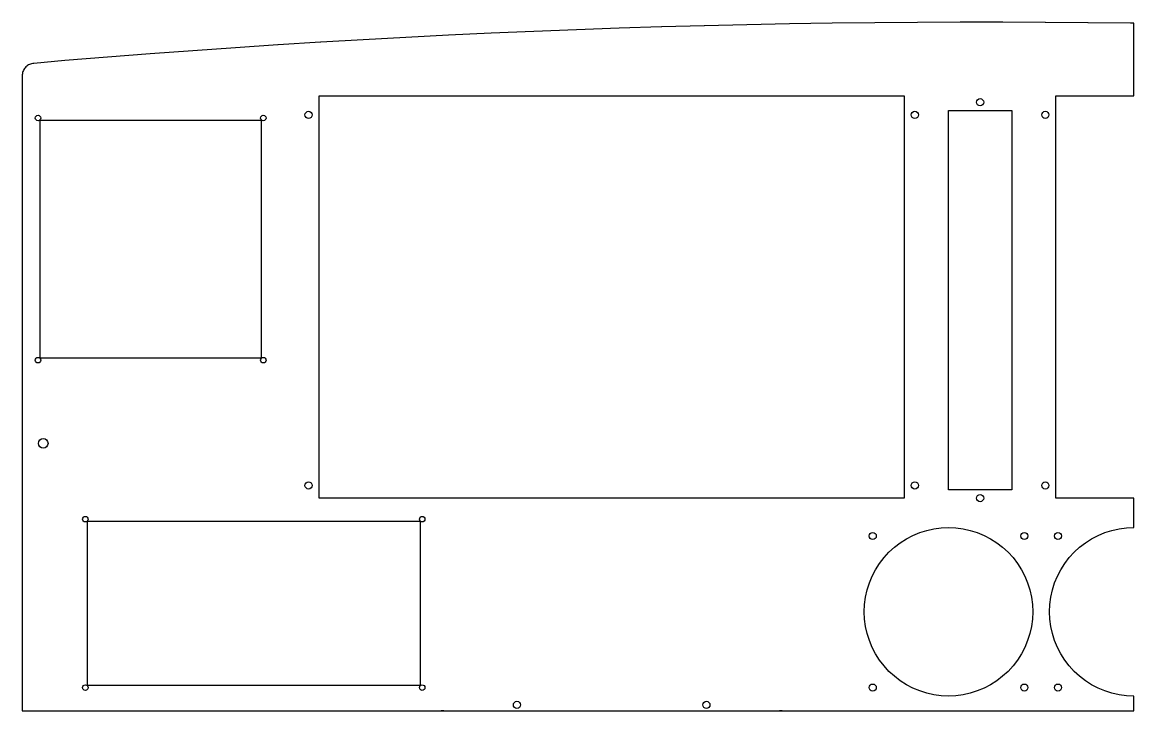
# Model space of a CAD drawing. Header units: millimetres. Extents: x 0 to 528, y 0 to 327.
import ezdxf

# ---------------------------------------------------------------- set-up
doc = ezdxf.new("R2010")
doc.units = ezdxf.units.MM
doc.layers.add('CUT', color=7, linetype='CONTINUOUS')
doc.layers.add('DRILL', color=1, linetype='CONTINUOUS')

msp = doc.modelspace()

# ---------------------------------------------------------------- linework, layer by layer
at = {"layer": 'CUT'}
for points in [[(528, 7), (524.514, 7.1522), (521.054, 7.6077), (517.647, 8.363), (514.319, 9.4123), (511.095, 10.7477), (508, 12.3589), (505.057, 14.2339), (502.288, 16.3582), (499.716, 18.7157), (497.358, 21.2885), (495.234, 24.057), (493.359, 27.0001), (491.748, 30.0952), (490.412, 33.3192), (489.363, 36.6471), (488.608, 40.0542), (488.152, 43.5137), (488, 47), (488.152, 50.4863), (488.608, 53.9458), (489.363, 57.3529), (490.412, 60.6808), (491.748, 63.9048), (493.359, 66.9999), (495.234, 69.943), (497.358, 72.7115), (499.716, 75.2843), (502.288, 77.6418), (505.057, 79.7661), (508, 81.6411), (511.095, 83.2523), (514.319, 84.5877), (517.647, 85.637), (521.054, 86.3923), (524.514, 86.8478), (528, 87), (528, 101), (491, 101), (491, 292), (528, 292), (528, 326.482), (526.511, 326.506), (526.487, 326.506), (506.265, 326.746), (506.241, 326.746), (486.011, 326.907), (485.987, 326.907), (465.761, 326.989), (465.737, 326.989), (445.511, 326.991), (445.488, 326.991), (425.261, 326.915), (425.238, 326.914), (405.011, 326.759), (404.988, 326.758), (384.765, 326.523), (384.742, 326.523), (364.511, 326.209), (364.488, 326.209), (344.261, 325.815), (344.238, 325.815), (324.011, 325.342), (323.988, 325.342), (303.761, 324.79), (303.738, 324.79), (283.511, 324.159), (283.488, 324.158), (263.261, 323.448), (263.238, 323.447), (243.011, 322.659), (242.988, 322.658), (222.765, 321.79), (222.742, 321.789), (202.511, 320.841), (202.487, 320.84), (182.261, 319.814), (182.237, 319.812), (162.011, 318.707), (161.987, 318.706), (141.764, 317.521), (141.74, 317.52), (121.51, 316.256), (121.486, 316.254), (101.263, 314.912), (101.24, 314.91), (81.0091, 313.488), (80.9858, 313.486), (60.7623, 311.985), (60.739, 311.983), (40.5118, 310.403), (40.4886, 310.401), (20.261, 308.742), (20.2378, 308.74), (5.4862, 307.472), (4.9671, 307.404), (4.4559, 307.292), (3.9565, 307.135), (3.4726, 306.935), (3.0079, 306.694), (2.566, 306.414), (2.1503, 306.096), (1.7638, 305.743), (1.4096, 305.357), (1.0903, 304.943), (0.8084, 304.502), (0.566, 304.038), (0.365, 303.554), (0.2068, 303.055), (0.0927, 302.545), (0.0236, 302.026), (0, 301.494), (0, 0), (200.278, 0), (200.291, 0.01), (359.709, 0.01), (359.722, 0), (528, 0)], [(141, 101), (141, 292), (419, 292), (419, 101)], [(8.5, 167.5), (8.5, 280.5), (113.5, 280.5), (113.5, 167.5)], [(440, 105), (440, 285), (470, 285), (470, 105)], [(31, 12), (31, 90), (189, 90), (189, 12)], [(436.514, 7.1522), (433.054, 7.6077), (429.647, 8.363), (426.319, 9.4123), (423.095, 10.7477), (420, 12.3589), (417.057, 14.2339), (414.288, 16.3582), (411.716, 18.7157), (409.358, 21.2885), (407.234, 24.057), (405.359, 27.0001), (403.748, 30.0952), (402.412, 33.3192), (401.363, 36.6471), (400.608, 40.0542), (400.152, 43.5137), (400, 47), (400.152, 50.4863), (400.608, 53.9458), (401.363, 57.3529), (402.412, 60.6808), (403.748, 63.9048), (405.359, 66.9999), (407.234, 69.943), (409.358, 72.7115), (411.716, 75.2843), (414.288, 77.6418), (417.057, 79.7661), (420, 81.6411), (423.095, 83.2523), (426.319, 84.5877), (429.647, 85.637), (433.054, 86.3923), (436.514, 86.8478), (440, 87), (443.486, 86.8478), (446.946, 86.3923), (450.353, 85.637), (453.681, 84.5877), (456.905, 83.2523), (460, 81.6411), (462.943, 79.7661), (465.712, 77.6418), (468.284, 75.2843), (470.642, 72.7115), (472.766, 69.943), (474.641, 66.9999), (476.252, 63.9048), (477.588, 60.6808), (478.637, 57.3529), (479.392, 53.9458), (479.848, 50.4863), (480, 47), (479.848, 43.5137), (479.392, 40.0542), (478.637, 36.6471), (477.588, 33.3192), (476.252, 30.0952), (474.641, 27.0001), (472.766, 24.057), (470.642, 21.2885), (468.284, 18.7157), (465.712, 16.3582), (462.943, 14.2339), (460, 12.3589), (456.905, 10.7477), (453.681, 9.4123), (450.353, 8.363), (446.946, 7.6077), (443.486, 7.1522), (440, 7)]]:
    msp.add_lwpolyline(points, close=True, dxfattribs=at)
at = {"layer": 'DRILL'}
for points in [[(200.209, 0.01), (199, 0.01), (199, 0), (200.196, 0)], [(361, 0.01), (359.791, 0.01), (359.804, 0), (361, 0)]]:
    msp.add_lwpolyline(points, close=True, dxfattribs=at)
for centre, radius in [((455, 289), 1.7), ((7.5, 281.5), 1.3), ((114.5, 281.5), 1.3), ((136, 283), 1.7), ((424, 283), 1.7), ((486, 283), 1.7), ((7.5, 166.5), 1.3), ((114.5, 166.5), 1.3), ((10, 127), 2.25), ((136, 107), 1.7), ((424, 107), 1.7), ((486, 107), 1.7), ((455, 101), 1.7), ((30, 91), 1.3), ((190, 91), 1.3), ((404, 83), 1.7), ((476, 83), 1.7), ((492, 83), 1.7), ((30, 11), 1.3), ((190, 11), 1.3), ((404, 11), 1.7), ((476, 11), 1.7), ((492, 11), 1.7), ((235, 2.78), 1.7), ((325, 2.78), 1.7)]:
    msp.add_circle(centre, radius, dxfattribs=at)

doc.saveas('drawing.dxf')
